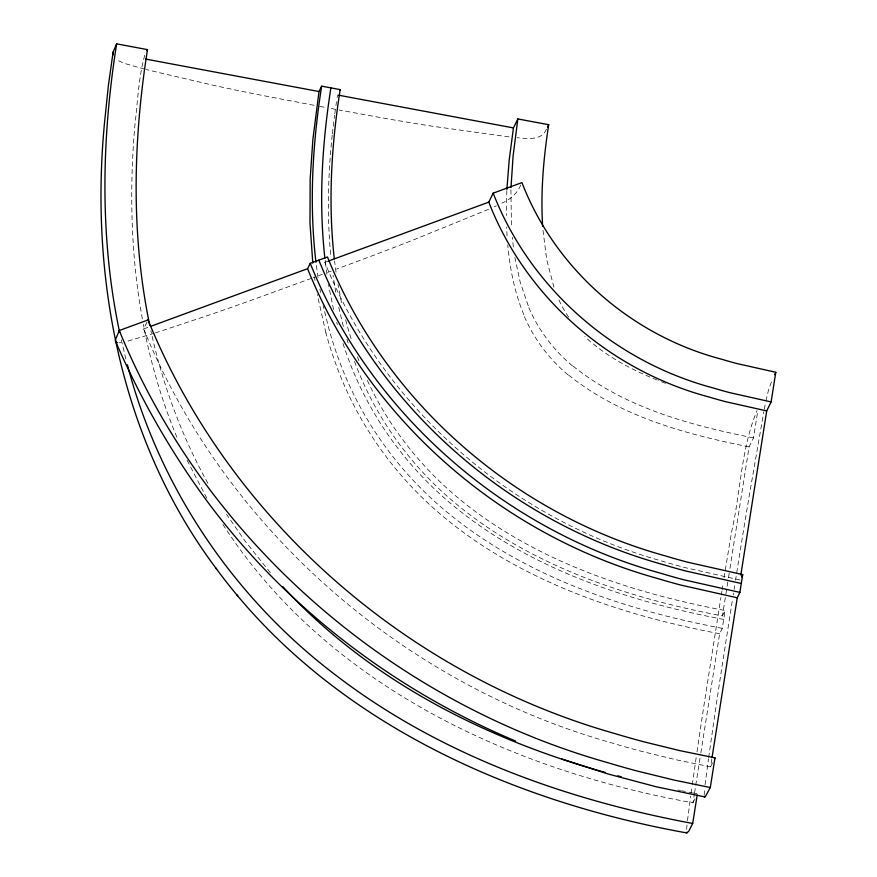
<?xml version="1.0" encoding="UTF-8"?>
<svg xmlns="http://www.w3.org/2000/svg" width="877" height="877" viewBox="0 0 877 877"><rect width="100%" height="100%" fill="white"/><g stroke="black" fill="none" stroke-linecap="round" stroke-linejoin="round"><path stroke-width="0.66" stroke-dasharray="4.38 3.29" d="M510.918 189.816L511.466 226.935M704.176 795.132L704.669 788.248M506.84 190.594L506.347 215.523M686.625 829.335L687.064 824.172M332.208 135.168C327.932 175.729 326.902 216.729 330.947 257.356M332.361 133.83L334.608 115.051M687.458 820.686L690.692 796.097M705.064 784.762L708.484 758.813M334.795 113.714L335.529 108.364M691.065 793.389L692.085 786.066M708.66 757.465L716.027 706.292A885.036 78.82 -79.4 0 1 722.253 664.974L732.635 598.651M692.271 784.762L696.437 755.777M335.913 105.689L336.505 101.677M697.007 751.819L698.421 742.227A885.036 78.82 -79.4 0 1 704.648 700.898L720.894 597.489M337.119 97.676L337.524 95.001M222.911 524.468C325.992 684.663 510.655 770.412 692.983 802.784L694.354 794.08M694.551 792.841L700.624 754.286M700.844 752.948L719.644 633.72L722.286 628.327L725.093 610.535C643.126 595.034 561.444 569.502 491.515 522.9A381.057 361.368 26.1 0 1 465.654 504.056C423.383 470.741 388.686 427.636 366.487 378.513M354.483 361.368C375.948 419.601 414.24 471.19 463.012 509.449A381.057 361.368 26.1 0 0 488.884 528.283C558.802 574.895 640.484 600.416 722.451 615.917L725.356 597.511M725.926 593.882L726.726 588.796M727.132 586.253L728.129 579.894M728.535 577.351L729.543 570.971M729.938 568.428L749.111 446.853L753.518 437.875L757.498 412.65M733.216 594.946L733.512 593.093M734.093 589.388L734.685 585.672M735.562 580.114L736.143 576.408M736.724 572.703L742.063 539.3A885.036 78.82 -79.4 0 1 749.155 496.229L763.812 411.762M146.941 322.199L143.642 328.93C225.323 529.576 403.508 684.213 611.39 742.808A858.188 813.834 26.1 0 0 640.495 751.063L675.652 759.668L710.578 766.849L712.146 756.906M721.289 595.012L721.881 591.295M722.078 590.057L723.273 582.646M724.062 577.702L724.468 575.235A885.036 78.82 -79.4 0 1 731.55 532.153C740.78 491.975 740.879 448.914 757.015 410.622M764.284 409.252L765.665 402.203M765.928 400.899L768.745 389.18L772.593 378.941M144.738 55.24C138.5 77.614 137.722 101.589 134.937 124.742C133.063 146.36 131.967 168.055 131.769 189.75C131.397 233.556 134.696 277.45 142.655 320.543M740.056 579.993L685.025 567.605A659.044 624.983 26.1 0 1 662.65 561.269C512.025 519.666 383.139 407.893 324.841 262.366L326.167 259.658M722.451 615.917L725.093 610.535M692.983 802.784L693.806 801.096M694.08 800.537L694.902 798.848M710.578 766.849L712.508 762.913M520.763 184.992C517.397 193.488 510.118 199.517 501.918 203.157M546.426 129.259C541.668 140.879 527.143 138.555 517.167 137.722M494.299 206.775L496.338 205.832M488.599 209.296L412.004 240.495A885.036 188.687 -23.2 0 1 370.653 256.402L336.571 269.107M143.642 328.93L150.866 326.277M324.841 262.366L328.338 261.083M311.412 278.349L248.794 301.173A885.036 188.687 -23.2 0 1 208.298 315.325L155.404 332.887M313.21 277.691L315.007 277.033M318.603 275.707L322.188 274.391M327.581 272.407L331.177 271.081M154.275 333.249L126.562 341.482M119.02 342.786L121.026 342.6M509.044 136.911L431.506 126.091A885.036 269.535 9 0 1 387.152 118.757L339.026 109.987M313.955 105.295L256.391 94.277A885.036 269.535 9 0 1 212.914 85.19L145.944 69.502M319.732 106.38L325.52 107.465M331.309 108.551L335.167 109.274M753.518 437.875C689.804 425.235 623.92 407.356 572.549 365.698M749.111 446.853C685.408 434.225 619.524 416.334 568.143 374.687M723.689 619.425C640.396 603.694 557.443 577.647 486.406 530.289A387.93 367.88 26.1 0 1 455.645 507.553C405.393 466.981 366.641 412.343 345.604 351.238A395.812 375.356 26.1 0 1 342.622 342.403M722.286 628.327C637.678 612.354 553.442 585.781 481.298 537.667A397.402 376.869 26.1 0 1 449.78 514.382C399.616 473.832 360.524 419.688 338.588 358.967A405.371 384.422 26.1 0 1 328.579 327.614L323.185 305.667M719.644 633.72C635.036 617.748 550.8 591.175 478.656 543.06A397.402 376.869 26.1 0 1 447.149 519.776C396.985 479.215 357.882 425.082 335.957 364.361A405.371 384.422 26.1 0 1 325.937 332.997M688.96 792.183L691.361 792.644M692.567 792.874L697.379 793.795M681.714 790.747L685.332 791.471M678.085 790.013L680.508 790.506M144.617 69.162L125.038 63.572L116.882 60.107M665.544 383.304L658.178 380.454M656.983 379.971C633.369 370.39 610.293 358.55 590.846 341.887M270.302 572.626L244.99 540.956L226.573 514.371M206.84 498.202L187.031 460.151M207.937 483.359C181.396 435.726 162.442 383.983 150.888 330.717M528.239 305.744L520.258 282.405L514.876 257.531M523.843 314.722C514.624 292.589 509.943 268.811 507.761 245.012M176.869 437.163C161.796 400.866 150.712 362.946 143.357 324.358M358.989 360.842L356.665 354.757M553.968 287.228L546.733 259.888L542.797 228.809M345.615 319.732L348.125 328.853A386.329 366.367 26.1 0 0 351.151 338.796M343.324 326.43L338.303 305.404M336.757 322.418L337.327 324.556M325.926 332.997L317.277 294.497M125.86 358.945L121.125 339.213M333.556 309.548L329.138 287.941M341.504 302.653L337.985 284.532M319.919 289.103L320.522 292.425M335.727 292.162L333.074 275.356M328.557 284.521L328.952 286.801M336.044 272.21L334.575 260.973M326.935 274.238L324.994 259.34M318 277.461L316.104 263.462M314.514 277.022L315.018 280.519M513.341 246.985L512.278 237.261M507.07 235.913L506.621 227.055M590.736 342.008A122.309 115.994 26.1 0 1 584.816 336.56M568.592 317.123A122.309 115.994 26.1 0 1 558.583 299.221M572.407 365.862A155.097 147.084 26.1 0 1 528.042 305.81M568.011 374.841A155.097 147.084 26.1 0 1 523.635 314.799M348.114 342.94A386.329 366.367 26.1 0 1 346.963 339.224"/><path stroke-width="1.32" d="M117.496 342.71L115.72 341.811L115.413 339.881L119.272 330.519L148.038 319.952C229.73 520.598 407.904 675.235 615.786 733.83A858.188 813.834 26.1 0 0 644.902 742.074L680.059 750.679L714.985 757.86L710.304 787.524L705.152 796.974L656.434 786.833L607.958 773.952L561.839 759M511.006 187.481L513.089 156.051L517.847 118.943L548.706 124.72C543.477 158.288 540.539 192.381 542.633 226.343M506.895 189.41L509.219 159.822L513.451 127.921L517.847 118.943M149.803 325.597C130.87 234.872 133.085 140.835 147.489 49.627L116.63 43.85L113.1 52.116L108.364 85.738L104.484 123.175C89.64 278.086 121.212 441.69 215.786 567.967L216.542 568.921M116.63 43.85C101.557 139.191 99.518 237.514 119.623 332.284M334.301 258.726C327.943 202.444 331.396 145.439 340.166 89.607L321.651 86.143L319.009 91.537L312.881 139.454L310.173 178.853L309.987 223.109L312.793 263.012M321.651 86.143C312.519 144.299 309.033 203.705 315.961 262.3M330.903 87.875C322.078 144.102 318.581 201.502 324.874 258.2M215.786 567.967C326.233 719.019 506.851 800.537 686.823 832.942L688.774 831.166L692.698 823.459L697.193 794.979M712.146 756.906L737.25 597.785L739.892 592.392L742.698 574.599L687.667 562.212A659.044 624.983 26.1 0 1 665.292 555.875C514.656 514.284 385.781 402.499 327.483 256.972L310.228 263.319L307.586 268.702L150.866 326.277M740.824 575.071L766.717 410.929L771.113 401.94L775.794 372.276L736.779 363.517A447.259 424.15 26.1 0 1 721.574 359.208C631.824 335.672 555.404 269.491 521.947 182.591L493.181 193.159L488.785 202.138L328.338 261.083M113.1 52.116L112.859 55.163M774.621 374.687L775.794 372.276M146.941 50.745L147.489 49.627M147.764 320.511L148.038 319.952M339.827 90.298L340.166 89.607M741.547 576.934L742.117 575.772M742.359 575.279L742.698 574.599M714.437 758.989L714.985 757.86M547.533 127.11L548.706 124.72M145.67 59.088L319.009 91.537M338.719 95.22L513.451 127.921M771.113 401.94L729.719 392.633A478.875 454.122 26.1 0 1 713.439 388.029C614.602 361.795 530.344 288.807 493.181 193.159M766.717 410.929L725.312 401.611A478.875 454.122 26.1 0 1 709.044 397.007C610.195 370.774 525.948 297.785 488.785 202.138M741.295 583.501L685.54 570.949A668.526 633.972 26.1 0 1 662.859 564.525C509.493 522.111 378.272 408.298 318.855 260.151M739.892 592.392L683.424 579.686A678.009 642.973 26.1 0 1 660.414 573.163C504.33 529.949 370.752 414.087 310.228 263.319M737.25 597.785L680.782 585.069A678.009 642.973 26.1 0 1 657.772 578.557C501.688 535.343 368.11 419.48 307.586 268.702M710.304 787.524L674.216 780.102L637.831 771.201A889.793 843.817 26.1 0 1 607.651 762.65C390.682 701.348 204.681 539.914 119.272 330.519M692.698 823.459C564.722 799.616 438.182 754.187 334.29 674.051C233.655 597.533 159.307 487.206 127.406 364.777M617.77 775.849L621.245 776.781M605.009 772.363C484.553 738.872 368.395 679.511 282.898 586.702M515.687 741.109C396.799 691.087 290.451 611.006 212.3 508.123L211.565 507.191C172.966 455.887 140.912 399.868 115.402 340.967M236.987 594.902L237.656 595.757M704.242 796.327L704.428 797.007M686.636 832.251L686.823 832.942"/></g></svg>
